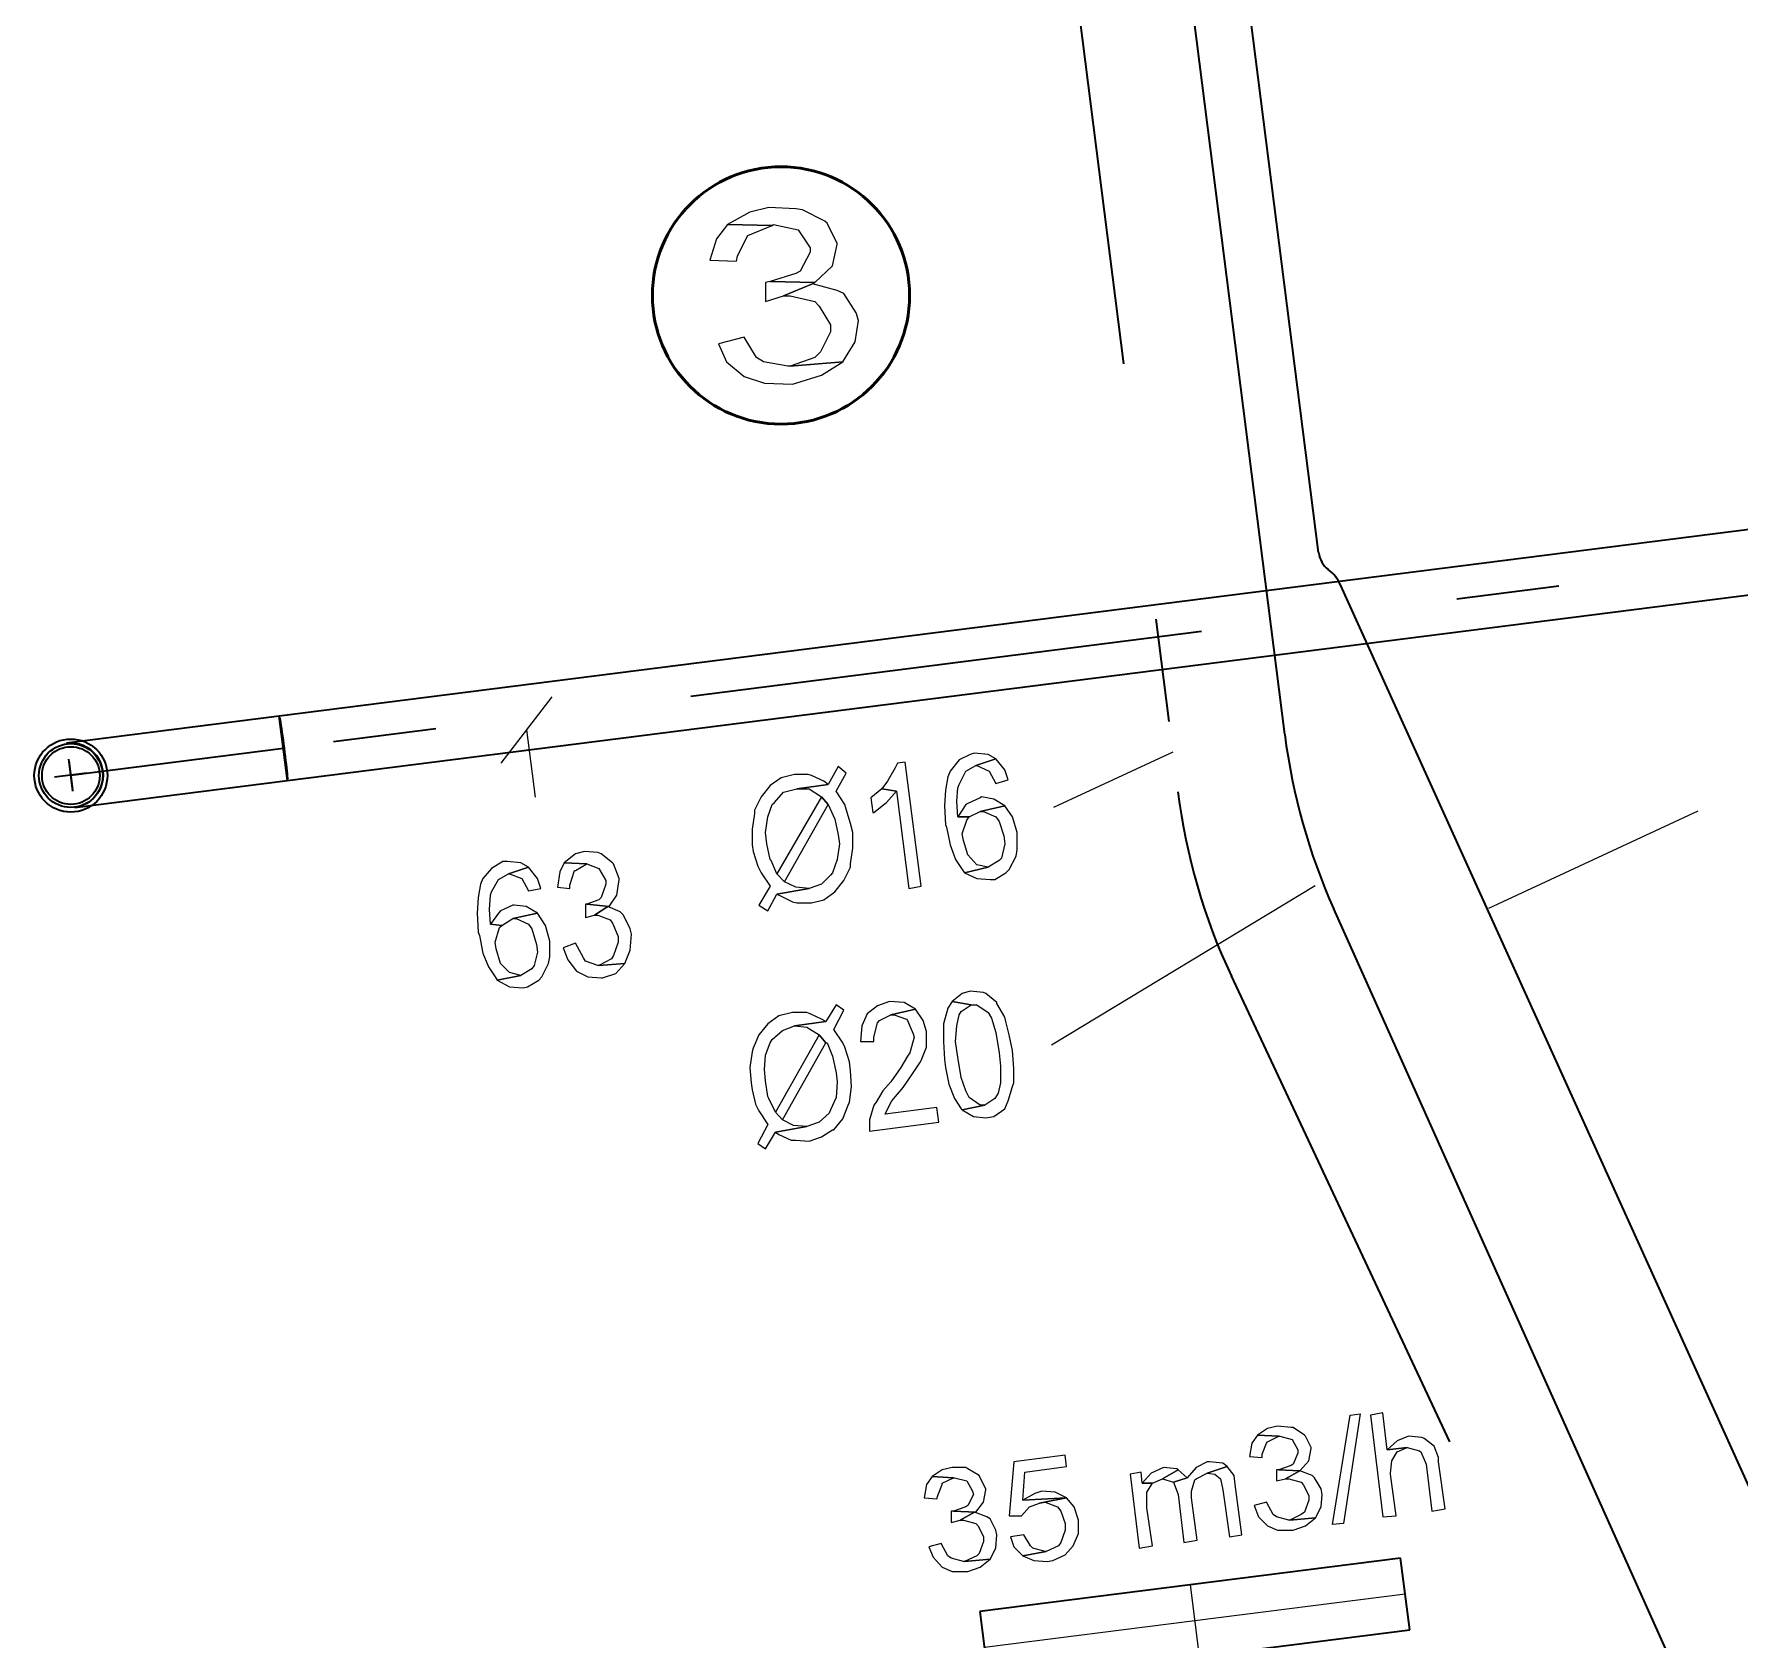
# Model space of a CAD drawing. Header units: metres. Extents: x 2713732.4 to 2713757.2, y 1226081.6 to 1226111.3.
# Drawn here: x 2713739.104 to 2713740.761, y 1226099.466 to 1226101.026 of the extents above; entities that cross this region are included whole.
import ezdxf

# ---------------------------------------------------------------- set-up
doc = ezdxf.new("R2010")
doc.units = ezdxf.units.M
doc.linetypes.add('DASHDOT', pattern=[1, 0.5, -0.25, 0, -0.25])
doc.linetypes.add('HIDDENX2', pattern=[0.75, 0.5, -0.25])
doc.layers.add('einlagen_boden_erstes_og', color=7, linetype='Continuous', true_color=0x000000)

msp = doc.modelspace()

# ---------------------------------------------------------------- linework, layer by layer
at = {"layer": 'einlagen_boden_erstes_og', "color": 96, "linetype": 'Continuous', "lineweight": 35, "true_color": 0x008000, "extrusion": (0.000477202, 0.001815, 0.999998)}
for p, q in [((2713740.2087, 1226101.2154, -0.1767), (2713740.319, 1226100.3459, -0.1752)), ((2713740.3521, 1226100.5222, -0.1755), (2713740.2642, 1226101.215, -0.1768)), ((2713741.7348, 1226097.4856, -0.1707), (2713740.3733, 1226100.4909, -0.1755)), ((2713740.3667, 1226100.1761, -0.1749), (2713741.8129, 1226096.9492, -0.1698))]:
    msp.add_line(p, q, dxfattribs=at)
at = {"layer": 'einlagen_boden_erstes_og', "color": 1, "linetype": 'DASHDOT', "lineweight": 35, "true_color": 0xff0000, "extrusion": (0.000477202, 0.001815, 0.999998)}
for p, q in [((2713740.0996, 1226101.2015, -0.1767), (2713740.2152, 1226100.29, -0.1751)), ((2713740.2671, 1226100.111, -0.1748), (2713741.7591, 1226096.9265, -0.1697))]:
    msp.add_line(p, q, dxfattribs=at)
at = {"layer": 'einlagen_boden_erstes_og', "color": 36, "linetype": 'Continuous', "lineweight": 35, "true_color": 0x6a4015, "extrusion": (0.000477202, 0.001815, 0.999998)}
for p, q in [((2713741.3256, 1226100.6151, -0.1762), (2713739.3423, 1226100.3634, -0.1748)), ((2713739.3503, 1226100.3009, -0.1747), (2713741.3335, 1226100.5526, -0.1761)), ((2713739.3423, 1226100.3634, -0.1748), (2713739.1356, 1226100.3372, -0.1746)), ((2713739.3503, 1226100.3009, -0.1747), (2713739.3423, 1226100.3634, -0.1748)), ((2713739.3503, 1226100.3009, -0.1747), (2713739.3423, 1226100.3634, -0.1748)), ((2713739.3426, 1226100.3624, -0.1748), (2713739.3429, 1226100.3611, -0.1748)), ((2713739.3429, 1226100.3611, -0.1748), (2713739.3432, 1226100.3593, -0.1748)), ((2713739.3432, 1226100.3593, -0.1748), (2713739.3435, 1226100.357, -0.1748)), ((2713739.3435, 1226100.357, -0.1748), (2713739.3439, 1226100.3543, -0.1748)), ((2713739.3439, 1226100.3543, -0.1748), (2713739.3444, 1226100.3512, -0.1748)), ((2713739.3444, 1226100.3512, -0.1748), (2713739.3449, 1226100.3479, -0.1747)), ((2713739.1356, 1226100.3372, -0.1746), (2713739.1397, 1226100.3374, -0.1746)), ((2713739.1397, 1226100.3374, -0.1746), (2713739.1438, 1226100.3371, -0.1746)), ((2713739.1438, 1226100.3371, -0.1746), (2713739.1479, 1226100.3363, -0.1746)), ((2713739.1479, 1226100.3363, -0.1746), (2713739.1517, 1226100.335, -0.1746)), ((2713739.1517, 1226100.335, -0.1746), (2713739.1554, 1226100.3331, -0.1746)), ((2713739.1554, 1226100.3331, -0.1746), (2713739.1588, 1226100.3308, -0.1746)), ((2713739.3449, 1226100.3479, -0.1747), (2713739.3454, 1226100.3442, -0.1747)), ((2713739.3454, 1226100.3442, -0.1747), (2713739.3459, 1226100.3403, -0.1747)), ((2713739.3459, 1226100.3403, -0.1747), (2713739.3464, 1226100.3363, -0.1747)), ((2713739.3464, 1226100.3363, -0.1747), (2713739.3469, 1226100.3322, -0.1747)), ((2713739.3469, 1226100.3322, -0.1747), (2713739.3474, 1226100.3282, -0.1747)), ((2713739.1588, 1226100.3308, -0.1746), (2713739.1619, 1226100.3281, -0.1746)), ((2713739.1619, 1226100.3281, -0.1746), (2713739.1646, 1226100.325, -0.1746)), ((2713739.1646, 1226100.325, -0.1746), (2713739.1669, 1226100.3215, -0.1746)), ((2713739.1669, 1226100.3215, -0.1746), (2713739.1687, 1226100.3178, -0.1746)), ((2713739.1687, 1226100.3178, -0.1746), (2713739.17, 1226100.3139, -0.1746)), ((2713739.3474, 1226100.3282, -0.1747), (2713739.3479, 1226100.3241, -0.1747)), ((2713739.3479, 1226100.3241, -0.1747), (2713739.3484, 1226100.3203, -0.1747)), ((2713739.3484, 1226100.3203, -0.1747), (2713739.3488, 1226100.3166, -0.1747)), ((2713739.3488, 1226100.3166, -0.1747), (2713739.3492, 1226100.3132, -0.1747)), ((2713739.1435, 1226100.2747, -0.1745), (2713739.3503, 1226100.3009, -0.1747)), ((2713739.1708, 1226100.3017, -0.1746), (2713739.1699, 1226100.2976, -0.1746)), ((2713739.17, 1226100.3139, -0.1746), (2713739.1708, 1226100.3099, -0.1746)), ((2713739.1708, 1226100.3099, -0.1746), (2713739.1711, 1226100.3058, -0.1746)), ((2713739.1711, 1226100.3058, -0.1746), (2713739.1708, 1226100.3017, -0.1746)), ((2713739.3492, 1226100.3132, -0.1747), (2713739.3495, 1226100.3101, -0.1747)), ((2713739.3495, 1226100.3101, -0.1747), (2713739.3498, 1226100.3074, -0.1747)), ((2713739.3498, 1226100.3074, -0.1747), (2713739.35, 1226100.3051, -0.1747)), ((2713739.35, 1226100.3051, -0.1747), (2713739.3502, 1226100.3033, -0.1747)), ((2713739.3502, 1226100.3033, -0.1747), (2713739.3503, 1226100.302, -0.1747)), ((2713739.1617, 1226100.2835, -0.1745), (2713739.1586, 1226100.2808, -0.1745)), ((2713739.1645, 1226100.2866, -0.1745), (2713739.1617, 1226100.2835, -0.1745)), ((2713739.1668, 1226100.29, -0.1746), (2713739.1645, 1226100.2866, -0.1745)), ((2713739.1686, 1226100.2937, -0.1746), (2713739.1668, 1226100.29, -0.1746)), ((2713739.1699, 1226100.2976, -0.1746), (2713739.1686, 1226100.2937, -0.1746)), ((2713739.1476, 1226100.2755, -0.1745), (2713739.1435, 1226100.2747, -0.1745)), ((2713739.1515, 1226100.2768, -0.1745), (2713739.1476, 1226100.2755, -0.1745)), ((2713739.1552, 1226100.2786, -0.1745), (2713739.1515, 1226100.2768, -0.1745)), ((2713739.1586, 1226100.2808, -0.1745), (2713739.1552, 1226100.2786, -0.1745))]:
    msp.add_line(p, q, dxfattribs=at)
at = {"layer": 'einlagen_boden_erstes_og', "color": 36, "linetype": 'DASHDOT', "lineweight": 35, "true_color": 0x6a4015, "extrusion": (0.000477202, 0.001815, 0.999998)}
for p, q in [((2713741.3295, 1226100.5839, -0.1761), (2713739.3463, 1226100.3322, -0.1747)), ((2713739.1396, 1226100.3059, -0.1746), (2713739.3463, 1226100.3322, -0.1747)), ((2713739.1376, 1226100.3215, -0.1746), (2713739.1415, 1226100.2903, -0.1745)), ((2713739.1378, 1226100.3198, -0.1746), (2713739.1413, 1226100.292, -0.1745)), ((2713739.1552, 1226100.3079, -0.1746), (2713739.1239, 1226100.3039, -0.1746))]:
    msp.add_line(p, q, dxfattribs=at)
at = {"layer": 'einlagen_boden_erstes_og', "color": 7, "linetype": 'Continuous', "lineweight": 25, "extrusion": (0.000477202, 0.001815, 0.999998)}
for p, q in [((2713739.5577, 1226100.3177, -0.1748), (2713739.6075, 1226100.382, -0.1749)), ((2713739.5826, 1226100.3499, -0.1749), (2713739.5909, 1226100.2846, -0.1747))]:
    msp.add_line(p, q, dxfattribs=at)
at = {"layer": 'einlagen_boden_erstes_og', "color": 7, "linetype": 'Continuous', "lineweight": 18, "extrusion": (0.000477202, 0.001815, 0.999998)}
for p, q in [((2713740.2104, 1226100.3282, -0.1751), (2713740.0944, 1226100.2747, -0.175)), ((2713740.5174, 1226100.1766, -0.175), (2713740.7208, 1226100.2714, -0.1753)), ((2713740.3489, 1226100.1983, -0.175), (2713740.0927, 1226100.0435, -0.1746))]:
    msp.add_line(p, q, dxfattribs=at)
at = {"layer": 'einlagen_boden_erstes_og', "color": 150, "linetype": 'Continuous', "lineweight": 35, "true_color": 0x0080ff, "extrusion": (0.000477202, 0.001815, 0.999998)}
for p, q in [((2713740.4317, 1226099.5452, -0.1738), (2713740.023, 1226099.4933, -0.1735)), ((2713740.4406, 1226099.4757, -0.1737), (2713740.4317, 1226099.5452, -0.1738)), ((2713740.023, 1226099.4933, -0.1735), (2713740.0318, 1226099.4239, -0.1734)), ((2713740.0318, 1226099.4239, -0.1734), (2713740.4406, 1226099.4757, -0.1737))]:
    msp.add_line(p, q, dxfattribs=at)
at = {"layer": 'einlagen_boden_erstes_og', "color": 150, "linetype": 'Continuous', "lineweight": 25, "true_color": 0x0080ff, "extrusion": (0.000477202, 0.001815, 0.999998)}
for p, q in [((2713740.0274, 1226099.4586, -0.1735), (2713740.4361, 1226099.5105, -0.1737)), ((2713740.2274, 1226099.5192, -0.1737), (2713740.2362, 1226099.4498, -0.1735))]:
    msp.add_line(p, q, dxfattribs=at)
at = {"layer": 'einlagen_boden_erstes_og', "color": 94, "lineweight": 0}
for points in [[(2713739.818, 1226100.8574), (2713739.7996, 1226100.8531), (2713739.7778, 1226100.8411), (2713739.8213, 1226100.84), (2713739.8224, 1226100.8411), (2713739.8463, 1226100.8357), (2713739.8582, 1226100.8183), (2713739.8582, 1226100.814), (2713739.8484, 1226100.7955), (2713739.8441, 1226100.7933), (2713739.8191, 1226100.7857), (2713739.8626, 1226100.7846), (2713739.8799, 1226100.8009), (2713739.8843, 1226100.8216), (2713739.8843, 1226100.8226), (2713739.8745, 1226100.8422), (2713739.8723, 1226100.8444), (2713739.8506, 1226100.8552), (2713739.8441, 1226100.8563)], [(2713739.7778, 1226100.8411), (2713739.767, 1226100.827), (2713739.7605, 1226100.8064), (2713739.7865, 1226100.8053), (2713739.7876, 1226100.8107), (2713739.7974, 1226100.8303), (2713739.7974, 1226100.8303), (2713739.8213, 1226100.84)], [(2713739.8148, 1226100.7846), (2713739.8148, 1226100.7662), (2713739.8321, 1226100.7716), (2713739.8604, 1226100.7835), (2713739.8626, 1226100.7846), (2713739.8191, 1226100.7857)], [(2713739.8604, 1226100.7835), (2713739.8321, 1226100.7716), (2713739.8387, 1226100.7716), (2713739.8626, 1226100.7662), (2713739.8669, 1226100.7618), (2713739.8778, 1226100.7434), (2713739.8778, 1226100.7368), (2713739.868, 1226100.7173), (2713739.8626, 1226100.7119), (2713739.8387, 1226100.7032), (2713739.8897, 1226100.7075), (2713739.9017, 1226100.7271), (2713739.9049, 1226100.7477), (2713739.9028, 1226100.7553), (2713739.8908, 1226100.7738), (2713739.8843, 1226100.777)], [(2713739.7941, 1226100.7314), (2713739.7691, 1226100.7249), (2713739.7767, 1226100.7075), (2713739.7941, 1226100.6934), (2713739.8137, 1226100.6869), (2713739.8408, 1226100.6858), (2713739.8441, 1226100.6869), (2713739.8691, 1226100.6945), (2713739.8897, 1226100.7075), (2713739.8897, 1226100.7075), (2713739.8387, 1226100.7032), (2713739.8365, 1226100.7032), (2713739.8126, 1226100.7075), (2713739.8061, 1226100.7119)]]:
    msp.add_lwpolyline(points, close=True, dxfattribs=at)
at = {"layer": 'einlagen_boden_erstes_og', "color": 7, "lineweight": 0}
for points in [[(2713739.9505, 1226100.3186), (2713739.9429, 1226100.3175), (2713739.9408, 1226100.3132), (2713739.9332, 1226100.3002), (2713739.9277, 1226100.2926), (2713739.9419, 1226100.2904), (2713739.9538, 1226100.1959), (2713739.9658, 1226100.1981)], [(2713740.0179, 1226100.3273), (2713740.0135, 1226100.3262), (2713740.0027, 1226100.3208), (2713739.994, 1226100.3099), (2713739.9918, 1226100.3045), (2713739.9897, 1226100.2915), (2713739.9886, 1226100.2763), (2713739.9897, 1226100.2578), (2713739.9907, 1226100.2556), (2713739.994, 1226100.2383), (2713739.9994, 1226100.2241), (2713740.0059, 1226100.2144), (2713740.0081, 1226100.2111), (2713740.0309, 1226100.2165), (2713740.0201, 1226100.2187), (2713740.0114, 1226100.2285), (2713740.007, 1226100.2426), (2713740.0059, 1226100.2491), (2713740.0103, 1226100.2622), (2713740.0125, 1226100.2654), (2713740.0016, 1226100.2654), (2713740.0005, 1226100.2806), (2713740.0016, 1226100.2937), (2713740.0027, 1226100.2969), (2713740.0092, 1226100.3099), (2713740.019, 1226100.3154), (2713740.0385, 1226100.3219), (2713740.0309, 1226100.3262)], [(2713740.0385, 1226100.3219), (2713740.019, 1226100.3154), (2713740.0201, 1226100.3154), (2713740.032, 1226100.3099), (2713740.0385, 1226100.298), (2713740.0505, 1226100.3013), (2713740.0472, 1226100.311)], [(2713739.843, 1226100.3067), (2713739.843, 1226100.3067), (2713739.83, 1226100.3034), (2713739.8191, 1226100.2958), (2713739.8191, 1226100.2958), (2713739.8104, 1226100.285), (2713739.8039, 1226100.2719), (2713739.8039, 1226100.2687), (2713739.8017, 1226100.2535), (2713739.8017, 1226100.2383), (2713739.8028, 1226100.2317), (2713739.8072, 1226100.2176), (2713739.8104, 1226100.2111), (2713739.8191, 1226100.1981), (2713739.8082, 1226100.1796), (2713739.8169, 1226100.1742), (2713739.8256, 1226100.1905), (2713739.8571, 1226100.1959), (2713739.8571, 1226100.1959), (2713739.8441, 1226100.197), (2713739.8332, 1226100.2024), (2713739.8256, 1226100.21), (2713739.8202, 1226100.223), (2713739.8191, 1226100.2241), (2713739.8159, 1226100.2393), (2713739.8148, 1226100.2502), (2713739.8169, 1226100.2654), (2713739.8213, 1226100.2774), (2713739.8235, 1226100.2795), (2713739.8321, 1226100.2893), (2713739.8452, 1226100.2926), (2713739.8756, 1226100.2969), (2713739.8713, 1226100.3002), (2713739.8593, 1226100.3056), (2713739.856, 1226100.3067)], [(2713739.8854, 1226100.3143), (2713739.8756, 1226100.2969), (2713739.8452, 1226100.2926), (2713739.856, 1226100.2926), (2713739.8571, 1226100.2926), (2713739.8691, 1226100.285), (2713739.8756, 1226100.2774), (2713739.8756, 1226100.2774), (2713739.8821, 1226100.2632), (2713739.8854, 1226100.248), (2713739.8865, 1226100.2393), (2713739.8843, 1226100.2241), (2713739.8799, 1226100.2111), (2713739.8778, 1226100.2089), (2713739.8691, 1226100.2002), (2713739.8571, 1226100.1959), (2713739.8256, 1226100.1905), (2713739.83, 1226100.1883), (2713739.8408, 1226100.1829), (2713739.8452, 1226100.1818), (2713739.8593, 1226100.1818), (2713739.8713, 1226100.185), (2713739.8821, 1226100.1926), (2713739.8821, 1226100.1926), (2713739.8908, 1226100.2035), (2713739.8973, 1226100.2165), (2713739.8973, 1226100.2198), (2713739.8995, 1226100.235), (2713739.8995, 1226100.2502), (2713739.8973, 1226100.2589), (2713739.893, 1226100.273), (2713739.8919, 1226100.2774), (2713739.8832, 1226100.2904), (2713739.893, 1226100.3078)], [(2713739.8691, 1226100.285), (2713739.8256, 1226100.21), (2713739.8332, 1226100.2024), (2713739.8756, 1226100.2774)], [(2713739.9277, 1226100.2926), (2713739.9169, 1226100.2839), (2713739.919, 1226100.2698), (2713739.9201, 1226100.2698), (2713739.931, 1226100.2784), (2713739.9321, 1226100.2795), (2713739.9419, 1226100.2904)], [(2713740.0244, 1226100.285), (2713740.0233, 1226100.2839), (2713740.0114, 1226100.2784), (2713740.0092, 1226100.2774), (2713740.0016, 1226100.2654), (2713740.0125, 1226100.2654), (2713740.0233, 1226100.2708), (2713740.0472, 1226100.2763), (2713740.0364, 1226100.2828)], [(2713740.0472, 1226100.2763), (2713740.0233, 1226100.2708), (2713740.0266, 1226100.2708), (2713740.0385, 1226100.2654), (2713740.0418, 1226100.2611), (2713740.0461, 1226100.2469), (2713740.0472, 1226100.2393), (2713740.044, 1226100.2252), (2713740.0418, 1226100.223), (2713740.0309, 1226100.2165), (2713740.0081, 1226100.2111), (2713740.0201, 1226100.2057), (2713740.0331, 1226100.2046), (2713740.0374, 1226100.2046), (2713740.0483, 1226100.2111), (2713740.0516, 1226100.2144), (2713740.0581, 1226100.2274), (2713740.0592, 1226100.2339), (2713740.0592, 1226100.2491), (2713740.0592, 1226100.2502), (2713740.0548, 1226100.2654)], [(2713739.5638, 1226100.222), (2713739.5595, 1226100.222), (2713739.5486, 1226100.2154), (2713739.5399, 1226100.2057), (2713739.5378, 1226100.2002), (2713739.5356, 1226100.1872), (2713739.5345, 1226100.172), (2713739.5356, 1226100.1535), (2713739.5367, 1226100.1503), (2713739.5399, 1226100.1329), (2713739.5454, 1226100.1199), (2713739.5519, 1226100.1101), (2713739.5541, 1226100.1068), (2713739.5769, 1226100.1112), (2713739.566, 1226100.1144), (2713739.5573, 1226100.1231), (2713739.553, 1226100.1372), (2713739.5519, 1226100.1438), (2713739.5562, 1226100.1579), (2713739.5584, 1226100.16), (2713739.5476, 1226100.1611), (2713739.5465, 1226100.1753), (2713739.5476, 1226100.1894), (2713739.5486, 1226100.1926), (2713739.5552, 1226100.2046), (2713739.5649, 1226100.21), (2713739.5845, 1226100.2165), (2713739.5769, 1226100.2209)], [(2713739.5845, 1226100.2165), (2713739.5649, 1226100.21), (2713739.566, 1226100.21), (2713739.578, 1226100.2057), (2713739.5845, 1226100.1937), (2713739.5964, 1226100.1959), (2713739.5932, 1226100.2057)], [(2713739.6192, 1226100.2209), (2713739.6149, 1226100.2122), (2713739.6127, 1226100.197), (2713739.6247, 1226100.1959), (2713739.6247, 1226100.1992), (2713739.629, 1226100.2133), (2713739.6301, 1226100.2133), (2713739.641, 1226100.2198)], [(2713739.6388, 1226100.2317), (2713739.6301, 1226100.2296), (2713739.6192, 1226100.2209), (2713739.641, 1226100.2198), (2713739.641, 1226100.2198), (2713739.6529, 1226100.2154), (2713739.6594, 1226100.2035), (2713739.6594, 1226100.2002), (2713739.6551, 1226100.1872), (2713739.6529, 1226100.185), (2713739.641, 1226100.1807), (2713739.6627, 1226100.1785), (2713739.6703, 1226100.1894), (2713739.6725, 1226100.2046), (2713739.6725, 1226100.2057), (2713739.667, 1226100.2198), (2713739.666, 1226100.2209), (2713739.6551, 1226100.2296), (2713739.6518, 1226100.2307)], [(2713739.5704, 1226100.1796), (2713739.5693, 1226100.1796), (2713739.5573, 1226100.1742), (2713739.5552, 1226100.172), (2713739.5476, 1226100.1611), (2713739.5584, 1226100.16), (2713739.5693, 1226100.1666), (2713739.5932, 1226100.172), (2713739.5823, 1226100.1785)], [(2713739.5932, 1226100.172), (2713739.5693, 1226100.1666), (2713739.5725, 1226100.1666), (2713739.5845, 1226100.1611), (2713739.5877, 1226100.1568), (2713739.5921, 1226100.1416), (2713739.5932, 1226100.134), (2713739.5899, 1226100.1209), (2713739.5877, 1226100.1177), (2713739.5769, 1226100.1112), (2713739.5541, 1226100.1068), (2713739.566, 1226100.1003), (2713739.5791, 1226100.0992), (2713739.5834, 1226100.1003), (2713739.5943, 1226100.1068), (2713739.5975, 1226100.1101), (2713739.604, 1226100.1231), (2713739.6051, 1226100.1296), (2713739.6051, 1226100.1448), (2713739.6051, 1226100.1448), (2713739.6008, 1226100.16)], [(2713739.6399, 1226100.1807), (2713739.6399, 1226100.1676), (2713739.6486, 1226100.1698), (2713739.6616, 1226100.1785), (2713739.6627, 1226100.1785), (2713739.641, 1226100.1807)], [(2713739.6616, 1226100.1785), (2713739.6486, 1226100.1698), (2713739.6518, 1226100.1698), (2713739.6638, 1226100.1655), (2713739.666, 1226100.1622), (2713739.6714, 1226100.1492), (2713739.6714, 1226100.1438), (2713739.667, 1226100.1307), (2713739.6649, 1226100.1275), (2713739.6529, 1226100.1209), (2713739.6779, 1226100.1231), (2713739.6833, 1226100.1361), (2713739.6844, 1226100.1514), (2713739.6833, 1226100.1568), (2713739.6768, 1226100.1698), (2713739.6736, 1226100.1731)], [(2713739.6301, 1226100.1427), (2713739.6182, 1226100.1383), (2713739.6225, 1226100.1264), (2713739.6312, 1226100.1155), (2713739.6421, 1226100.1101), (2713739.6551, 1226100.109), (2713739.6562, 1226100.109), (2713739.6692, 1226100.1133), (2713739.6779, 1226100.1231), (2713739.6779, 1226100.1231), (2713739.6529, 1226100.1209), (2713739.6518, 1226100.1209), (2713739.6399, 1226100.1253), (2713739.6377, 1226100.1285)], [(2713739.9353, 1226100.0862), (2713739.9234, 1226100.0818), (2713739.9136, 1226100.0742), (2713739.9082, 1226100.0623), (2713739.9071, 1226100.0471), (2713739.9201, 1226100.0471), (2713739.9201, 1226100.0514), (2713739.9234, 1226100.0655), (2713739.9256, 1226100.0677), (2713739.9364, 1226100.0731), (2713739.9603, 1226100.0786), (2713739.9495, 1226100.0851)], [(2713739.9962, 1226100.0862), (2713739.9918, 1226100.0797), (2713739.9875, 1226100.0645), (2713739.9875, 1226100.0612), (2713739.9875, 1226100.0471), (2713739.9886, 1226100.0297), (2713739.9897, 1226100.0221), (2713739.9929, 1226100.0058), (2713739.9983, 1226099.9917), (2713740.0049, 1226099.9819), (2713740.0059, 1226099.9808), (2713740.0277, 1226099.9852), (2713740.0233, 1226099.9852), (2713740.0125, 1226099.9928), (2713740.0092, 1226099.9993), (2713740.0049, 1226100.0123), (2713740.0016, 1226100.0319), (2713739.9994, 1226100.0471), (2713740.0005, 1226100.0623), (2713740.0027, 1226100.0731), (2713740.0049, 1226100.0764), (2713740.0146, 1226100.0829)], [(2713740.0135, 1226100.096), (2713740.0059, 1226100.0938), (2713739.9962, 1226100.0862), (2713740.0146, 1226100.0829), (2713740.0201, 1226100.0829), (2713740.0309, 1226100.0753), (2713740.0342, 1226100.0699), (2713740.0385, 1226100.0558), (2713740.0418, 1226100.0362), (2713740.0429, 1226100.0232), (2713740.0429, 1226100.0069), (2713740.0407, 1226099.9971), (2713740.0374, 1226099.9917), (2713740.0277, 1226099.9852), (2713740.0059, 1226099.9808), (2713740.0168, 1226099.9743), (2713740.0288, 1226099.9732), (2713740.0364, 1226099.9743), (2713740.0472, 1226099.9819), (2713740.0505, 1226099.9895), (2713740.0548, 1226100.0036), (2713740.0559, 1226100.0069), (2713740.0559, 1226100.021), (2713740.0548, 1226100.0384), (2713740.0516, 1226100.0536), (2713740.0483, 1226100.0666), (2713740.0472, 1226100.071), (2713740.0396, 1226100.084), (2713740.0396, 1226100.0851), (2713740.0288, 1226100.0938), (2713740.0266, 1226100.0949)], [(2713739.8408, 1226100.0753), (2713739.8408, 1226100.0753), (2713739.8278, 1226100.0721), (2713739.8169, 1226100.0645), (2713739.8169, 1226100.0645), (2713739.8082, 1226100.0536), (2713739.8028, 1226100.0406), (2713739.8017, 1226100.0373), (2713739.7996, 1226100.0221), (2713739.8006, 1226100.0069), (2713739.8017, 1226100.0004), (2713739.805, 1226099.9862), (2713739.8082, 1226099.9797), (2713739.8169, 1226099.9667), (2713739.8072, 1226099.9482), (2713739.8148, 1226099.9428), (2713739.8245, 1226099.9591), (2713739.855, 1226099.9645), (2713739.855, 1226099.9645), (2713739.8419, 1226099.9656), (2713739.8311, 1226099.971), (2713739.8245, 1226099.9786), (2713739.818, 1226099.9917), (2713739.8169, 1226099.9939), (2713739.8148, 1226100.0091), (2713739.8137, 1226100.0199), (2713739.8148, 1226100.034), (2713739.8191, 1226100.046), (2713739.8213, 1226100.0492), (2713739.8311, 1226100.0579), (2713739.843, 1226100.0623), (2713739.8734, 1226100.0666), (2713739.8691, 1226100.0688), (2713739.8582, 1226100.0742), (2713739.855, 1226100.0753)], [(2713739.8832, 1226100.0829), (2713739.8734, 1226100.0666), (2713739.843, 1226100.0623), (2713739.855, 1226100.0612), (2713739.855, 1226100.0612), (2713739.8669, 1226100.0536), (2713739.8734, 1226100.046), (2713739.8745, 1226100.046), (2713739.8799, 1226100.033), (2713739.8832, 1226100.0167), (2713739.8843, 1226100.008), (2713739.8832, 1226099.9928), (2713739.8778, 1226099.9808), (2713739.8767, 1226099.9776), (2713739.8669, 1226099.9689), (2713739.855, 1226099.9645), (2713739.8245, 1226099.9591), (2713739.8278, 1226099.9569), (2713739.8397, 1226099.9515), (2713739.8441, 1226099.9515), (2713739.8571, 1226099.9504), (2713739.8691, 1226099.9547), (2713739.8799, 1226099.9613), (2713739.881, 1226099.9613), (2713739.8897, 1226099.9721), (2713739.8951, 1226099.9852), (2713739.8962, 1226099.9884), (2713739.8984, 1226100.0036), (2713739.8973, 1226100.0188), (2713739.8962, 1226100.0275), (2713739.8919, 1226100.0416), (2713739.8897, 1226100.046), (2713739.881, 1226100.059), (2713739.8908, 1226100.0775)], [(2713739.9603, 1226100.0786), (2713739.9364, 1226100.0731), (2713739.9397, 1226100.0731), (2713739.9516, 1226100.0688), (2713739.9527, 1226100.0677), (2713739.9581, 1226100.0547), (2713739.9592, 1226100.0514), (2713739.9549, 1226100.0362), (2713739.9527, 1226100.033), (2713739.9462, 1226100.0221), (2713739.9364, 1226100.008), (2713739.9288, 1226099.9993), (2713739.9223, 1226099.9884), (2713739.9201, 1226099.9852), (2713739.9158, 1226099.971), (2713739.9158, 1226099.9602), (2713739.9831, 1226099.9689), (2713739.981, 1226099.983), (2713739.931, 1226099.9765), (2713739.9353, 1226099.9852), (2713739.9375, 1226099.9895), (2713739.9484, 1226100.0025), (2713739.9484, 1226100.0025), (2713739.9581, 1226100.0167), (2713739.9647, 1226100.0264), (2713739.9658, 1226100.0286), (2713739.9712, 1226100.0416), (2713739.9712, 1226100.0569), (2713739.9679, 1226100.0677)], [(2713739.8669, 1226100.0536), (2713739.8245, 1226099.9786), (2713739.8311, 1226099.971), (2713739.8734, 1226100.046)]]:
    msp.add_lwpolyline(points, close=True, dxfattribs=at)
at = {"layer": 'einlagen_boden_erstes_og', "color": 150, "lineweight": 0}
for points in [[(2713740.4144, 1226099.6864), (2713740.4024, 1226099.6843), (2713740.4144, 1226099.5854), (2713740.4274, 1226099.5865), (2713740.422, 1226099.6267), (2713740.422, 1226099.6278), (2713740.4231, 1226099.6397), (2713740.4285, 1226099.6484), (2713740.4383, 1226099.6528), (2713740.4187, 1226099.6506)], [(2713740.3123, 1226099.6734), (2713740.3025, 1226099.6712), (2713740.2927, 1226099.6647), (2713740.3133, 1226099.6636), (2713740.3144, 1226099.6636), (2713740.3264, 1226099.6604), (2713740.3318, 1226099.6506), (2713740.3318, 1226099.6473), (2713740.3275, 1226099.6365), (2713740.3253, 1226099.6354), (2713740.3133, 1226099.631), (2713740.334, 1226099.63), (2713740.3427, 1226099.6397), (2713740.3448, 1226099.6517), (2713740.3448, 1226099.6528), (2713740.3394, 1226099.6636), (2713740.3383, 1226099.6647), (2713740.3275, 1226099.6723), (2713740.3253, 1226099.6723)], [(2713740.3655, 1226099.5778), (2713740.3829, 1226099.6843), (2713740.3926, 1226099.6854), (2713740.3763, 1226099.5789), (2713740.3655, 1226099.5778)], [(2713740.2927, 1226099.6647), (2713740.2873, 1226099.6571), (2713740.2851, 1226099.6441), (2713740.2971, 1226099.643), (2713740.2971, 1226099.6463), (2713740.3014, 1226099.6571), (2713740.3025, 1226099.6582), (2713740.3133, 1226099.6636)], [(2713740.4394, 1226099.6636), (2713740.4285, 1226099.6593), (2713740.4187, 1226099.6506), (2713740.4383, 1226099.6528), (2713740.4502, 1226099.6495), (2713740.4513, 1226099.6484), (2713740.4567, 1226099.6365), (2713740.4622, 1226099.5909), (2713740.4752, 1226099.593), (2713740.4687, 1226099.6387), (2713740.4687, 1226099.643), (2713740.4643, 1226099.6539), (2713740.4546, 1226099.6615), (2713740.4524, 1226099.6626)], [(2713740.1059, 1226099.6452), (2713740.0559, 1226099.6387), (2713740.0516, 1226099.5865), (2713740.0635, 1226099.5865), (2713740.0711, 1226099.5952), (2713740.0809, 1226099.5985), (2713740.107, 1226099.6039), (2713740.0646, 1226099.6017), (2713740.0668, 1226099.6289), (2713740.107, 1226099.6343)], [(2713740.246, 1226099.6387), (2713740.2438, 1226099.6387), (2713740.233, 1226099.6332), (2713740.2243, 1226099.6234), (2713740.2112, 1226099.6191), (2713740.2112, 1226099.6191), (2713740.2156, 1226099.6072), (2713740.221, 1226099.5604), (2713740.2341, 1226099.5626), (2713740.2286, 1226099.6039), (2713740.2286, 1226099.6104), (2713740.2319, 1226099.6213), (2713740.233, 1226099.6224), (2713740.2438, 1226099.6278), (2713740.2634, 1226099.6343), (2713740.259, 1226099.6376)], [(2713739.9766, 1226099.6245), (2713739.9712, 1226099.6169), (2713739.969, 1226099.6039), (2713739.981, 1226099.6028), (2713739.982, 1226099.6061), (2713739.9864, 1226099.6169), (2713739.9864, 1226099.618), (2713739.9973, 1226099.6234)], [(2713739.9962, 1226099.6332), (2713739.9864, 1226099.631), (2713739.9766, 1226099.6245), (2713739.9973, 1226099.6234), (2713739.9983, 1226099.6234), (2713740.0103, 1226099.6202), (2713740.0157, 1226099.6104), (2713740.0168, 1226099.6072), (2713740.0114, 1226099.5963), (2713740.0092, 1226099.5952), (2713739.9973, 1226099.5909), (2713740.019, 1226099.5898), (2713740.0266, 1226099.5995), (2713740.0288, 1226099.6115), (2713740.0288, 1226099.6126), (2713740.0233, 1226099.6234), (2713740.0222, 1226099.6256), (2713740.0114, 1226099.6321), (2713740.0092, 1226099.6332)], [(2713740.1797, 1226099.6289), (2713740.1689, 1226099.6267), (2713740.1776, 1226099.555), (2713740.1906, 1226099.5572), (2713740.1852, 1226099.5941), (2713740.1852, 1226099.5974), (2713740.1852, 1226099.6093), (2713740.1906, 1226099.618), (2713740.1808, 1226099.618)], [(2713740.2015, 1226099.6332), (2713740.2015, 1226099.6332), (2713740.1895, 1226099.6278), (2713740.1808, 1226099.618), (2713740.1906, 1226099.618), (2713740.2004, 1226099.6224), (2713740.2156, 1226099.631), (2713740.2145, 1226099.6321)], [(2713740.2156, 1226099.631), (2713740.2004, 1226099.6224), (2713740.2112, 1226099.6191), (2713740.2243, 1226099.6234)], [(2713740.2634, 1226099.6343), (2713740.2438, 1226099.6278), (2713740.2514, 1226099.6267), (2713740.2569, 1226099.6224), (2713740.259, 1226099.6115), (2713740.2656, 1226099.5659), (2713740.2775, 1226099.568), (2713740.271, 1226099.6169), (2713740.2699, 1226099.6256)], [(2713740.3112, 1226099.631), (2713740.3112, 1226099.6202), (2713740.3199, 1226099.6224), (2713740.334, 1226099.63), (2713740.334, 1226099.63), (2713740.3133, 1226099.631)], [(2713740.334, 1226099.63), (2713740.3199, 1226099.6224), (2713740.3231, 1226099.6224), (2713740.3351, 1226099.6191), (2713740.3372, 1226099.6169), (2713740.3427, 1226099.6061), (2713740.3427, 1226099.6017), (2713740.3383, 1226099.5898), (2713740.3351, 1226099.5876), (2713740.3242, 1226099.5822), (2713740.3492, 1226099.5843), (2713740.3546, 1226099.5952), (2713740.3557, 1226099.6072), (2713740.3546, 1226099.6126), (2713740.3481, 1226099.6234), (2713740.3459, 1226099.6256)], [(2713740.0831, 1226099.6104), (2713740.0765, 1226099.6082), (2713740.0646, 1226099.6017), (2713740.107, 1226099.6039), (2713740.0961, 1226099.6093)], [(2713740.107, 1226099.6039), (2713740.0809, 1226099.5985), (2713740.0863, 1226099.5995), (2713740.0983, 1226099.5952), (2713740.1015, 1226099.5909), (2713740.1059, 1226099.5789), (2713740.1059, 1226099.5724), (2713740.1015, 1226099.5604), (2713740.0994, 1226099.5572), (2713740.0874, 1226099.5518), (2713740.0646, 1226099.5474), (2713740.0755, 1226099.5431), (2713740.0885, 1226099.542), (2713740.0939, 1226099.5431), (2713740.1059, 1226099.5485), (2713740.1135, 1226099.5572), (2713740.1189, 1226099.5691), (2713740.1189, 1226099.5822), (2713740.1189, 1226099.5822), (2713740.1146, 1226099.5952)], [(2713739.9951, 1226099.5909), (2713739.9951, 1226099.58), (2713740.0038, 1226099.5822), (2713740.0179, 1226099.5898), (2713740.019, 1226099.5898), (2713739.9973, 1226099.5909)], [(2713740.0179, 1226099.5898), (2713740.0038, 1226099.5822), (2713740.007, 1226099.5822), (2713740.019, 1226099.5789), (2713740.0212, 1226099.5767), (2713740.0266, 1226099.5659), (2713740.0266, 1226099.5615), (2713740.0222, 1226099.5496), (2713740.0201, 1226099.5474), (2713740.0081, 1226099.542), (2713740.0331, 1226099.5442), (2713740.0385, 1226099.555), (2713740.0396, 1226099.568), (2713740.0385, 1226099.5724), (2713740.0331, 1226099.5833), (2713740.0298, 1226099.5854)], [(2713740.3014, 1226099.5995), (2713740.2895, 1226099.5963), (2713740.2938, 1226099.5854), (2713740.3025, 1226099.5767), (2713740.3123, 1226099.5724), (2713740.3253, 1226099.5724), (2713740.3275, 1226099.5724), (2713740.3394, 1226099.5767), (2713740.3492, 1226099.5843), (2713740.3492, 1226099.5843), (2713740.3242, 1226099.5822), (2713740.3231, 1226099.5822), (2713740.3112, 1226099.5854), (2713740.3079, 1226099.5876)], [(2713739.9853, 1226099.5594), (2713739.9734, 1226099.5561), (2713739.9777, 1226099.5463), (2713739.9864, 1226099.5365), (2713739.9962, 1226099.5322), (2713740.0092, 1226099.5322), (2713740.0114, 1226099.5322), (2713740.0233, 1226099.5365), (2713740.0331, 1226099.5442), (2713740.0331, 1226099.5442), (2713740.0081, 1226099.542), (2713740.007, 1226099.542), (2713739.9951, 1226099.5452), (2713739.9918, 1226099.5474)], [(2713740.0657, 1226099.568), (2713740.0527, 1226099.5659), (2713740.0559, 1226099.5561), (2713740.0646, 1226099.5474), (2713740.0874, 1226099.5518), (2713740.0863, 1226099.5518), (2713740.0744, 1226099.555), (2713740.0722, 1226099.5572)]]:
    msp.add_lwpolyline(points, close=True, dxfattribs=at)
at = {"layer": 'einlagen_boden_erstes_og', "color": 96, "linetype": 'Continuous', "lineweight": 50, "true_color": 0x008000, "extrusion": (0.000477202, 0.001815, 0.999998)}
msp.add_circle((2713739.5207, 1226096.4019, 3520.5086), 0.125, dxfattribs=at)
at = {"layer": 'einlagen_boden_erstes_og', "color": 36, "linetype": 'Continuous', "lineweight": 35, "true_color": 0x6a4015, "extrusion": (0.000477202, 0.001815, 0.999998)}
for radius in [0.0355, 0.031]:
    msp.add_circle((2713738.8307, 1226095.9354, 3520.5086), radius, dxfattribs=at)
at = {"layer": 'einlagen_boden_erstes_og', "color": 36, "linetype": 'HIDDENX2', "lineweight": 35, "true_color": 0x6a4015, "extrusion": (0.000477202, 0.001815, 0.999998)}
msp.add_circle((2713738.8307, 1226095.9354, 3520.5086), 0.028, dxfattribs=at)
at = {"layer": 'einlagen_boden_erstes_og', "color": 96, "linetype": 'Continuous', "lineweight": 35, "true_color": 0x008000, "extrusion": (0.000477202, 0.001815, 0.999998)}
for centre, radius, start, end in [((2713740.0671, 1226096.1547, 3520.5086), 0.0241, 187.2326, 232.2326), ((2713740.0277, 1226096.1038, 3520.5086), 0.0403, 24.3722, 52.2326), ((2713740.6054, 1226096.0509, 3520.5086), 0.6, 187.2326, 204.1401)]:
    msp.add_arc(centre, radius, start, end, dxfattribs=at)
at = {"layer": 'einlagen_boden_erstes_og', "color": 1, "linetype": 'DASHDOT', "lineweight": 35, "true_color": 0xff0000, "extrusion": (0.000477202, 0.001815, 0.999998)}
msp.add_arc((2713740.5016, 1226095.995, 3520.5086), 0.6, 187.2326, 205.1036, dxfattribs=at)

doc.saveas('drawing.dxf')
